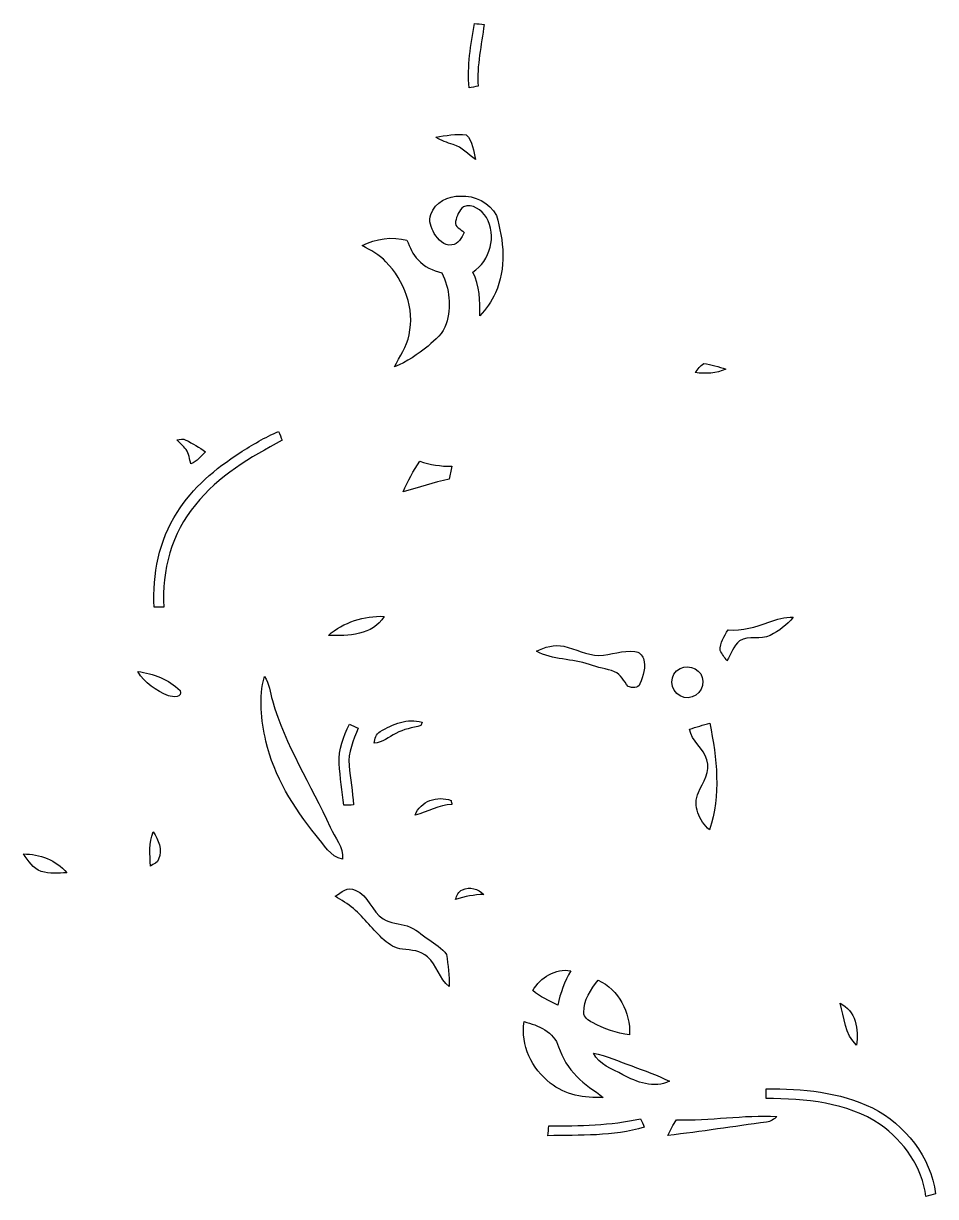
# Model space of a CAD drawing. Header units: centimetres. Extents: x -9.7 to 9.7, y -13 to 13.1.
# Drawn here: x -7.75 to 8.28, y -9.62 to 11 of the extents above; entities that cross this region are included whole.
import ezdxf

# ---------------------------------------------------------------- set-up
doc = ezdxf.new("R2010")
doc.units = ezdxf.units.CM
doc.header["$MEASUREMENT"] = 0
doc.layers.add('Camada 1', color=7, linetype='Continuous')

msp = doc.modelspace()

# ---------------------------------------------------------------- linework, layer by layer
at = {"layer": 'Camada 1', "color": 156}
for points, knots in [([(0.1785, 10.99714), (0.1785, 10.99714), (0.1785, 10.99714), (0.1785, 10.99714), (0.1785, 10.99714), (0.10583, 10.62425), (0.05396, 10.24536), (0.08113, 9.86472), (0.08113, 9.86472), (0.13441, 9.87459), (0.18803, 9.88447), (0.24165, 9.89435), (0.24165, 9.89435), (0.21307, 10.25983), (0.30373, 10.61861), (0.34607, 10.97915), (0.34607, 10.97915), (0.28999, 10.98549), (0.23424, 10.9915), (0.1785, 10.99714)], [0, 0, 0, 0, 0.16666667, 0.16666667, 0.16666667, 0.16666667, 0.33333333, 0.33333333, 0.33333333, 0.33333333, 0.5, 0.5, 0.5, 0.5, 0.66666667, 0.66666667, 0.66666667, 0.66666667, 1, 1, 1, 1]), ([(-0.50305, 8.99724), (-0.50305, 8.99724), (-0.50305, 8.99724), (-0.50305, 8.99724), (-0.50305, 8.99724), (-0.40781, 8.94009), (-0.30339, 8.90198), (-0.19719, 8.86988), (-0.19719, 8.86988), (-0.04127, 8.82261), (0.06667, 8.69349), (0.19719, 8.6039), (0.19719, 8.6039), (0.15909, 8.75242), (0.15168, 8.93127), (0.03281, 9.04205), (0.03281, 9.04205), (-0.14639, 9.05686), (-0.32737, 9.03181), (-0.50305, 8.99724)], [0, 0, 0, 0, 0.16666667, 0.16666667, 0.16666667, 0.16666667, 0.33333333, 0.33333333, 0.33333333, 0.33333333, 0.5, 0.5, 0.5, 0.5, 0.66666667, 0.66666667, 0.66666667, 0.66666667, 1, 1, 1, 1]), ([(-0.58914, 7.64187), (-0.58914, 7.64187), (-0.58914, 7.64187), (-0.58914, 7.64187), (-0.58914, 7.64187), (-0.63887, 7.52897), (-0.58349, 7.40516), (-0.52916, 7.30462), (-0.52916, 7.30462), (-0.46143, 7.20231), (-0.35913, 7.0806), (-0.22153, 7.10388), (-0.22153, 7.10388), (-0.10617, 7.11763), (-0.04833, 7.23018), (-0.00494, 7.32437), (-0.00494, 7.32437), (-0.05785, 7.38292), (-0.18026, 7.41608), (-0.15451, 7.51382), (-0.15451, 7.51382), (-0.13652, 7.61152), (-0.09172, 7.70924), (-0.01517, 7.77521), (-0.01517, 7.77521), (0.14357, 7.83766), (0.30444, 7.71455), (0.3877, 7.58684), (0.3877, 7.58684), (0.57431, 7.26968), (0.4512, 6.82518), (0.14851, 6.62515), (0.14851, 6.62515), (0.27199, 6.38774), (0.27657, 6.11857), (0.26916, 5.85752), (0.26916, 5.85752), (0.38522, 5.97358), (0.47837, 6.11187), (0.54468, 6.2618), (0.54468, 6.2618), (0.74224, 6.6883), (0.69179, 7.18431), (0.56198, 7.62282), (0.56198, 7.62282), (0.44484, 7.84613), (0.17921, 7.98018), (-0.0709, 7.96395), (-0.0709, 7.96395), (-0.28504, 7.96995), (-0.52034, 7.85636), (-0.58914, 7.64187)], [0, 0, 0, 0, 0.07142857, 0.07142857, 0.07142857, 0.07142857, 0.14285714, 0.14285714, 0.14285714, 0.14285714, 0.21428571, 0.21428571, 0.21428571, 0.21428571, 0.28571429, 0.28571429, 0.28571429, 0.28571429, 0.35714286, 0.35714286, 0.35714286, 0.35714286, 0.42857143, 0.42857143, 0.42857143, 0.42857143, 0.5, 0.5, 0.5, 0.5, 0.57142857, 0.57142857, 0.57142857, 0.57142857, 0.64285714, 0.64285714, 0.64285714, 0.64285714, 0.71428571, 0.71428571, 0.71428571, 0.71428571, 0.78571429, 0.78571429, 0.78571429, 0.78571429, 0.85714286, 0.85714286, 0.85714286, 0.85714286, 1, 1, 1, 1]), ([(-1.79422, 7.09224), (-1.79422, 7.09224), (-1.79422, 7.09224), (-1.79422, 7.09224), (-1.79422, 7.09224), (-1.64818, 7.00863), (-1.4926, 6.93349), (-1.37795, 6.80685), (-1.37795, 6.80685), (-1.0555, 6.47559), (-0.86606, 5.98311), (-0.97189, 5.52343), (-0.97189, 5.52343), (-1.01035, 5.316), (-1.13805, 5.14456), (-1.22907, 4.95935), (-1.22907, 4.95935), (-1.01106, 5.04506), (-0.8195, 5.18407), (-0.63605, 5.32729), (-0.63605, 5.32729), (-0.50977, 5.43665), (-0.36971, 5.55025), (-0.31891, 5.71641), (-0.31891, 5.71641), (-0.21943, 6.01132), (-0.26353, 6.33764), (-0.39582, 6.61492), (-0.39582, 6.61492), (-0.55068, 6.6548), (-0.7052, 6.72007), (-0.81421, 6.84106), (-0.81421, 6.84106), (-0.90945, 6.93666), (-0.95425, 7.06542), (-1.00858, 7.18538), (-1.00858, 7.18538), (-1.26717, 7.25594), (-1.55787, 7.21995), (-1.79422, 7.09224)], [0, 0, 0, 0, 0.09090909, 0.09090909, 0.09090909, 0.09090909, 0.18181818, 0.18181818, 0.18181818, 0.18181818, 0.27272727, 0.27272727, 0.27272727, 0.27272727, 0.36363636, 0.36363636, 0.36363636, 0.36363636, 0.45454545, 0.45454545, 0.45454545, 0.45454545, 0.54545455, 0.54545455, 0.54545455, 0.54545455, 0.63636364, 0.63636364, 0.63636364, 0.63636364, 0.72727273, 0.72727273, 0.72727273, 0.72727273, 0.81818182, 0.81818182, 0.81818182, 0.81818182, 1, 1, 1, 1]), ([(4.05659, 4.85916), (4.05659, 4.85916), (4.05659, 4.85916), (4.05659, 4.85916), (4.05659, 4.85916), (4.23757, 4.83658), (4.42595, 4.84433), (4.59458, 4.92018), (4.59458, 4.92018), (4.46792, 4.96464), (4.3374, 5.00167), (4.20404, 5.01826), (4.20404, 5.01826), (4.13807, 4.98369), (4.10104, 4.91559), (4.05659, 4.85916)], [0, 0, 0, 0, 0.2, 0.2, 0.2, 0.2, 0.4, 0.4, 0.4, 0.4, 0.6, 0.6, 0.6, 0.6, 1, 1, 1, 1]), ([(-3.94404, 3.44981), (-3.94404, 3.44981), (-3.94404, 3.44981), (-3.94404, 3.44981), (-3.94404, 3.44981), (-4.37303, 3.17358), (-4.77555, 2.83703), (-5.04613, 2.39888), (-5.04613, 2.39888), (-5.36857, 1.91028), (-5.47933, 1.31163), (-5.45112, 0.73377), (-5.45112, 0.73377), (-5.39362, 0.73413), (-5.3361, 0.73447), (-5.27861, 0.73483), (-5.27861, 0.73483), (-5.31671, 1.37617), (-5.14526, 2.04187), (-4.72581, 2.53824), (-4.72581, 2.53824), (-4.32187, 3.03812), (-3.76096, 3.37397), (-3.1997, 3.66959), (-3.1997, 3.66959), (-3.22121, 3.7218), (-3.24309, 3.77367), (-3.2646, 3.82551), (-3.2646, 3.82551), (-3.50343, 3.72426), (-3.72604, 3.5888), (-3.94404, 3.44981)], [0, 0, 0, 0, 0.11111111, 0.11111111, 0.11111111, 0.11111111, 0.22222222, 0.22222222, 0.22222222, 0.22222222, 0.33333333, 0.33333333, 0.33333333, 0.33333333, 0.44444444, 0.44444444, 0.44444444, 0.44444444, 0.55555556, 0.55555556, 0.55555556, 0.55555556, 0.66666667, 0.66666667, 0.66666667, 0.66666667, 0.77777778, 0.77777778, 0.77777778, 0.77777778, 1, 1, 1, 1]), ([(-5.04966, 3.67736), (-5.04966, 3.67736), (-5.04966, 3.67736), (-5.04966, 3.67736), (-5.04966, 3.67736), (-4.99709, 3.6202), (-4.93783, 3.56904), (-4.88984, 3.50767), (-4.88984, 3.50767), (-4.83693, 3.43358), (-4.82988, 3.3394), (-4.80272, 3.25472), (-4.80272, 3.25472), (-4.70076, 3.30376), (-4.62173, 3.3849), (-4.54766, 3.46816), (-4.54766, 3.46816), (-4.65701, 3.54612), (-4.77378, 3.61421), (-4.89338, 3.67488), (-4.89338, 3.67488), (-4.94171, 3.70557), (-4.99816, 3.68265), (-5.04966, 3.67736)], [0, 0, 0, 0, 0.14285714, 0.14285714, 0.14285714, 0.14285714, 0.28571429, 0.28571429, 0.28571429, 0.28571429, 0.42857143, 0.42857143, 0.42857143, 0.42857143, 0.57142857, 0.57142857, 0.57142857, 0.57142857, 0.71428571, 0.71428571, 0.71428571, 0.71428571, 1, 1, 1, 1]), ([(-1.07421, 2.76401), (-1.07421, 2.76401), (-1.07421, 2.76401), (-1.07421, 2.76401), (-1.07421, 2.76401), (-0.80573, 2.8402), (-0.53974, 2.92734), (-0.26704, 2.98767), (-0.26704, 2.98767), (-0.25118, 3.0628), (-0.23529, 3.1376), (-0.22224, 3.21274), (-0.22224, 3.21274), (-0.4138, 3.21062), (-0.60359, 3.24061), (-0.78422, 3.30412), (-0.78422, 3.30412), (-0.89217, 3.13055), (-0.99905, 2.95485), (-1.07421, 2.76401)], [0, 0, 0, 0, 0.16666667, 0.16666667, 0.16666667, 0.16666667, 0.33333333, 0.33333333, 0.33333333, 0.33333333, 0.5, 0.5, 0.5, 0.5, 0.66666667, 0.66666667, 0.66666667, 0.66666667, 1, 1, 1, 1]), ([(-2.38936, 0.24129), (-2.38936, 0.24129), (-2.38936, 0.24129), (-2.38936, 0.24129), (-2.38936, 0.24129), (-2.04576, 0.22859), (-1.60796, 0.23953), (-1.41076, 0.57467), (-1.41076, 0.57467), (-1.76035, 0.58702), (-2.12478, 0.47342), (-2.38936, 0.24129)], [0, 0, 0, 0, 0.25, 0.25, 0.25, 0.25, 0.5, 0.5, 0.5, 0.5, 1, 1, 1, 1]), ([(5.35023, 0.47308), (5.35023, 0.47308), (5.35023, 0.47308), (5.35023, 0.47308), (5.35023, 0.47308), (5.12056, 0.38559), (4.8789, 0.32032), (4.63091, 0.33796), (4.63091, 0.33796), (4.56706, 0.22647), (4.48522, 0.10829), (4.49545, -0.02611), (4.49545, -0.02611), (4.52542, -0.09136), (4.57129, -0.14746), (4.61327, -0.20567), (4.61327, -0.20567), (4.68383, -0.08819), (4.72897, 0.04974), (4.83234, 0.14393), (4.83234, 0.14393), (4.99463, 0.24659), (5.20347, 0.15416), (5.37245, 0.24058), (5.37245, 0.24058), (5.52555, 0.31855), (5.66666, 0.42474), (5.77532, 0.55845), (5.77532, 0.55845), (5.62785, 0.56797), (5.48604, 0.52492), (5.35023, 0.47308)], [0, 0, 0, 0, 0.11111111, 0.11111111, 0.11111111, 0.11111111, 0.22222222, 0.22222222, 0.22222222, 0.22222222, 0.33333333, 0.33333333, 0.33333333, 0.33333333, 0.44444444, 0.44444444, 0.44444444, 0.44444444, 0.55555556, 0.55555556, 0.55555556, 0.55555556, 0.66666667, 0.66666667, 0.66666667, 0.66666667, 0.77777778, 0.77777778, 0.77777778, 0.77777778, 1, 1, 1, 1]), ([(1.26434, -0.03951), (1.26434, -0.03951), (1.26434, -0.03951), (1.26434, -0.03951), (1.26434, -0.03951), (1.55187, -0.19473), (1.89512, -0.16615), (2.19886, -0.27305), (2.19886, -0.27305), (2.34173, -0.32597), (2.49519, -0.3443), (2.63771, -0.39828), (2.63771, -0.39828), (2.75412, -0.44309), (2.79893, -0.56832), (2.87655, -0.65546), (2.87655, -0.65546), (2.94216, -0.68545), (3.05717, -0.69497), (3.08468, -0.611), (3.08468, -0.611), (3.14359, -0.47271), (3.19122, -0.31537), (3.14888, -0.16615), (3.14888, -0.16615), (3.1175, -0.10829), (3.07021, -0.04304), (2.99685, -0.0455), (2.99685, -0.0455), (2.78129, -0.01622), (2.57562, -0.10195), (2.3629, -0.1136), (2.3629, -0.1136), (2.14841, -0.10478), (1.95509, -0.00034), (1.74907, 0.04833), (1.74907, 0.04833), (1.58291, 0.08536), (1.41181, 0.03774), (1.26434, -0.03951)], [0, 0, 0, 0, 0.09090909, 0.09090909, 0.09090909, 0.09090909, 0.18181818, 0.18181818, 0.18181818, 0.18181818, 0.27272727, 0.27272727, 0.27272727, 0.27272727, 0.36363636, 0.36363636, 0.36363636, 0.36363636, 0.45454545, 0.45454545, 0.45454545, 0.45454545, 0.54545455, 0.54545455, 0.54545455, 0.54545455, 0.63636364, 0.63636364, 0.63636364, 0.63636364, 0.72727273, 0.72727273, 0.72727273, 0.72727273, 0.81818182, 0.81818182, 0.81818182, 0.81818182, 1, 1, 1, 1]), ([(-5.73546, -0.39546), (-5.73546, -0.39546), (-5.73546, -0.39546), (-5.73546, -0.39546), (-5.73546, -0.39546), (-5.61798, -0.59796), (-5.41197, -0.73306), (-5.2003, -0.82091), (-5.2003, -0.82091), (-5.12022, -0.84737), (-4.93818, -0.8576), (-4.99497, -0.72672), (-4.99497, -0.72672), (-5.19112, -0.5334), (-5.46629, -0.43249), (-5.73546, -0.39546)], [0, 0, 0, 0, 0.2, 0.2, 0.2, 0.2, 0.4, 0.4, 0.4, 0.4, 0.6, 0.6, 0.6, 0.6, 1, 1, 1, 1]), ([(3.79095, -0.34042), (3.79095, -0.34042), (3.79095, -0.34042), (3.79095, -0.34042), (3.79095, -0.34042), (3.59445, -0.42298), (3.60186, -0.73907), (3.79306, -0.82444), (3.79306, -0.82444), (3.96628, -0.92428), (4.21357, -0.76694), (4.18641, -0.5662), (4.18641, -0.5662), (4.19488, -0.37358), (3.95286, -0.25118), (3.79095, -0.34042)], [0, 0, 0, 0, 0.2, 0.2, 0.2, 0.2, 0.4, 0.4, 0.4, 0.4, 0.6, 0.6, 0.6, 0.6, 1, 1, 1, 1]), ([(-3.51401, -0.48331), (-3.51401, -0.48331), (-3.51401, -0.48331), (-3.51401, -0.48331), (-3.51401, -0.48331), (-3.61492, -0.85407), (-3.57116, -1.24741), (-3.48684, -1.61712), (-3.48684, -1.61712), (-3.34362, -2.23626), (-3.00177, -2.78765), (-2.60526, -3.27625), (-2.60526, -3.27625), (-2.46979, -3.43288), (-2.35902, -3.65054), (-2.13854, -3.69464), (-2.13854, -3.69464), (-2.11771, -3.4798), (-2.27824, -3.3147), (-2.35832, -3.12985), (-2.35832, -3.12985), (-2.69027, -2.38512), (-3.15241, -1.69545), (-3.37114, -0.90311), (-3.37114, -0.90311), (-3.417, -0.7627), (-3.4237, -0.60537), (-3.51401, -0.48331)], [0, 0, 0, 0, 0.125, 0.125, 0.125, 0.125, 0.25, 0.25, 0.25, 0.25, 0.375, 0.375, 0.375, 0.375, 0.5, 0.5, 0.5, 0.5, 0.625, 0.625, 0.625, 0.625, 0.75, 0.75, 0.75, 0.75, 1, 1, 1, 1]), ([(-1.47742, -1.45133), (-1.47742, -1.45133), (-1.47742, -1.45133), (-1.47742, -1.45133), (-1.47742, -1.45133), (-1.55256, -1.49119), (-1.57656, -1.57444), (-1.58433, -1.65347), (-1.58433, -1.65347), (-1.44039, -1.64287), (-1.32856, -1.54586), (-1.20473, -1.48307), (-1.20473, -1.48307), (-1.06785, -1.40864), (-0.91227, -1.38289), (-0.7627, -1.34479), (-0.7627, -1.34479), (-0.75812, -1.33032), (-0.7486, -1.30104), (-0.744, -1.28658), (-0.744, -1.28658), (-0.99976, -1.2058), (-1.26012, -1.32291), (-1.47742, -1.45133)], [0, 0, 0, 0, 0.14285714, 0.14285714, 0.14285714, 0.14285714, 0.28571429, 0.28571429, 0.28571429, 0.28571429, 0.42857143, 0.42857143, 0.42857143, 0.42857143, 0.57142857, 0.57142857, 0.57142857, 0.57142857, 0.71428571, 0.71428571, 0.71428571, 0.71428571, 1, 1, 1, 1]), ([(-2.19957, -2.01153), (-2.19957, -2.01153), (-2.19957, -2.01153), (-2.19957, -2.01153), (-2.19957, -2.01153), (-2.18227, -2.25743), (-2.14595, -2.50155), (-2.11949, -2.74672), (-2.11949, -2.74672), (-2.06233, -2.74425), (-2.00483, -2.74179), (-1.94734, -2.73931), (-1.94734, -2.73931), (-1.96673, -2.50754), (-2.00166, -2.27787), (-2.0253, -2.04681), (-2.0253, -2.04681), (-2.05034, -1.81539), (-1.94274, -1.6016), (-1.86831, -1.38959), (-1.86831, -1.38959), (-1.9184, -1.36525), (-1.96849, -1.34126), (-2.0186, -1.31762), (-2.0186, -1.31762), (-2.12195, -1.53387), (-2.21262, -1.76742), (-2.19957, -2.01153)], [0, 0, 0, 0, 0.125, 0.125, 0.125, 0.125, 0.25, 0.25, 0.25, 0.25, 0.375, 0.375, 0.375, 0.375, 0.5, 0.5, 0.5, 0.5, 0.625, 0.625, 0.625, 0.625, 0.75, 0.75, 0.75, 0.75, 1, 1, 1, 1]), ([(3.95569, -1.4097), (3.95569, -1.4097), (3.95569, -1.4097), (3.95569, -1.4097), (3.95569, -1.4097), (3.98885, -1.62382), (4.20828, -1.73955), (4.25662, -1.94804), (4.25662, -1.94804), (4.32927, -2.15194), (4.19099, -2.34314), (4.10986, -2.52095), (4.10986, -2.52095), (4.00543, -2.75201), (4.12396, -3.02048), (4.3053, -3.17675), (4.3053, -3.17675), (4.51202, -2.57315), (4.43194, -1.91593), (4.31305, -1.30245), (4.31305, -1.30245), (4.19276, -1.33456), (4.07387, -1.37159), (3.95569, -1.4097)], [0, 0, 0, 0, 0.14285714, 0.14285714, 0.14285714, 0.14285714, 0.28571429, 0.28571429, 0.28571429, 0.28571429, 0.42857143, 0.42857143, 0.42857143, 0.42857143, 0.57142857, 0.57142857, 0.57142857, 0.57142857, 0.71428571, 0.71428571, 0.71428571, 0.71428571, 1, 1, 1, 1]), ([(-0.8643, -2.91994), (-0.8643, -2.91994), (-0.8643, -2.91994), (-0.8643, -2.91994), (-0.8643, -2.91994), (-0.64769, -2.86066), (-0.44908, -2.73861), (-0.21907, -2.73049), (-0.21907, -2.73049), (-0.22294, -2.71356), (-0.23035, -2.67935), (-0.23424, -2.66242), (-0.23424, -2.66242), (-0.46884, -2.56998), (-0.77645, -2.67088), (-0.8643, -2.91994)], [0, 0, 0, 0, 0.2, 0.2, 0.2, 0.2, 0.4, 0.4, 0.4, 0.4, 0.6, 0.6, 0.6, 0.6, 1, 1, 1, 1]), ([(-5.46876, -3.21451), (-5.46876, -3.21451), (-5.46876, -3.21451), (-5.46876, -3.21451), (-5.46876, -3.21451), (-5.53966, -3.40642), (-5.52874, -3.6135), (-5.5118, -3.81387), (-5.5118, -3.81387), (-5.46311, -3.77754), (-5.38621, -3.76202), (-5.37209, -3.69359), (-5.37209, -3.69359), (-5.30294, -3.52918), (-5.37104, -3.35068), (-5.46876, -3.21451)], [0, 0, 0, 0, 0.2, 0.2, 0.2, 0.2, 0.4, 0.4, 0.4, 0.4, 0.6, 0.6, 0.6, 0.6, 1, 1, 1, 1]), ([(-7.74559, -3.60186), (-7.74559, -3.60186), (-7.74559, -3.60186), (-7.74559, -3.60186), (-7.74559, -3.60186), (-7.66304, -3.72145), (-7.5766, -3.8555), (-7.43374, -3.90842), (-7.43374, -3.90842), (-7.28909, -3.95286), (-7.13351, -3.94511), (-6.98465, -3.931), (-6.98465, -3.931), (-7.17125, -3.70628), (-7.45842, -3.60079), (-7.74559, -3.60186)], [0, 0, 0, 0, 0.2, 0.2, 0.2, 0.2, 0.4, 0.4, 0.4, 0.4, 0.6, 0.6, 0.6, 0.6, 1, 1, 1, 1]), ([(-2.2673, -4.34622), (-2.2673, -4.34622), (-2.2673, -4.34622), (-2.2673, -4.34622), (-2.2673, -4.34622), (-2.159, -4.41325), (-2.04716, -4.47674), (-1.9505, -4.56106), (-1.9505, -4.56106), (-1.7526, -4.72722), (-1.60408, -4.94242), (-1.41181, -5.11457), (-1.41181, -5.11457), (-1.31974, -5.19499), (-1.21002, -5.26486), (-1.08549, -5.27755), (-1.08549, -5.27755), (-0.9352, -5.2959), (-0.76376, -5.29307), (-0.65051, -5.4116), (-0.65051, -5.4116), (-0.47378, -5.54813), (-0.44908, -5.80143), (-0.26599, -5.92983), (-0.26599, -5.92983), (-0.26141, -5.7425), (-0.28716, -5.55483), (-0.31467, -5.37033), (-0.31467, -5.37033), (-0.39193, -5.25463), (-0.51681, -5.18653), (-0.62723, -5.10716), (-0.62723, -5.10716), (-0.75035, -5.02284), (-0.86147, -4.91455), (-1.00541, -4.8655), (-1.00541, -4.8655), (-1.1444, -4.82318), (-1.29998, -4.82494), (-1.42451, -4.74203), (-1.42451, -4.74203), (-1.6323, -4.61644), (-1.67852, -4.32788), (-1.91805, -4.24003), (-1.91805, -4.24003), (-2.04681, -4.16418), (-2.16641, -4.27848), (-2.2673, -4.34622)], [0, 0, 0, 0, 0.07692308, 0.07692308, 0.07692308, 0.07692308, 0.15384615, 0.15384615, 0.15384615, 0.15384615, 0.23076923, 0.23076923, 0.23076923, 0.23076923, 0.30769231, 0.30769231, 0.30769231, 0.30769231, 0.38461538, 0.38461538, 0.38461538, 0.38461538, 0.46153846, 0.46153846, 0.46153846, 0.46153846, 0.53846154, 0.53846154, 0.53846154, 0.53846154, 0.61538462, 0.61538462, 0.61538462, 0.61538462, 0.69230769, 0.69230769, 0.69230769, 0.69230769, 0.76923077, 0.76923077, 0.76923077, 0.76923077, 0.84615385, 0.84615385, 0.84615385, 0.84615385, 1, 1, 1, 1]), ([(-0.03527, -4.23228), (-0.03527, -4.23228), (-0.03527, -4.23228), (-0.03527, -4.23228), (-0.03527, -4.23228), (-0.10971, -4.2545), (-0.12876, -4.33634), (-0.15592, -4.39949), (-0.15592, -4.39949), (0.00669, -4.35256), (0.17251, -4.31694), (0.3422, -4.31165), (0.3422, -4.31165), (0.24306, -4.21886), (0.09243, -4.16489), (-0.03527, -4.23228)], [0, 0, 0, 0, 0.2, 0.2, 0.2, 0.2, 0.4, 0.4, 0.4, 0.4, 0.6, 0.6, 0.6, 0.6, 1, 1, 1, 1]), ([(1.2012, -6.00039), (1.2012, -6.00039), (1.2012, -6.00039), (1.2012, -6.00039), (1.2012, -6.00039), (1.32503, -6.11786), (1.49014, -6.17855), (1.63865, -6.25827), (1.63865, -6.25827), (1.68416, -6.04555), (1.76247, -5.84305), (1.87006, -5.65431), (1.87006, -5.65431), (1.59807, -5.61092), (1.33809, -5.77249), (1.2012, -6.00039)], [0, 0, 0, 0, 0.2, 0.2, 0.2, 0.2, 0.4, 0.4, 0.4, 0.4, 0.6, 0.6, 0.6, 0.6, 1, 1, 1, 1]), ([(2.3502, -5.81907), (2.3502, -5.81907), (2.3502, -5.81907), (2.3502, -5.81907), (2.3502, -5.81907), (2.22355, -5.98204), (2.09161, -6.17044), (2.09761, -6.38598), (2.09761, -6.38598), (2.09373, -6.47664), (2.18263, -6.52463), (2.2493, -6.5659), (2.2493, -6.5659), (2.4518, -6.67526), (2.67263, -6.75604), (2.90264, -6.77898), (2.90264, -6.77898), (2.91747, -6.39304), (2.70968, -5.9824), (2.3502, -5.81907)], [0, 0, 0, 0, 0.16666667, 0.16666667, 0.16666667, 0.16666667, 0.33333333, 0.33333333, 0.33333333, 0.33333333, 0.5, 0.5, 0.5, 0.5, 0.66666667, 0.66666667, 0.66666667, 0.66666667, 1, 1, 1, 1]), ([(6.5987, -6.22652), (6.5987, -6.22652), (6.5987, -6.22652), (6.5987, -6.22652), (6.5987, -6.22652), (6.67597, -6.477), (6.68301, -6.77438), (6.88974, -6.96207), (6.88974, -6.96207), (6.93173, -6.695), (6.87317, -6.34858), (6.5987, -6.22652)], [0, 0, 0, 0, 0.25, 0.25, 0.25, 0.25, 0.5, 0.5, 0.5, 0.5, 1, 1, 1, 1]), ([(1.05021, -6.54897), (1.05021, -6.54897), (1.05021, -6.54897), (1.05021, -6.54897), (1.05021, -6.54897), (0.98212, -6.96066), (1.18709, -7.37729), (1.50847, -7.62847), (1.50847, -7.62847), (1.76635, -7.8366), (2.11384, -7.90117), (2.43733, -7.88), (2.43733, -7.88), (2.28423, -7.75687), (2.10784, -7.66127), (1.9745, -7.51451), (1.9745, -7.51451), (1.82915, -7.3674), (1.71944, -7.1875), (1.65347, -6.99169), (1.65347, -6.99169), (1.57902, -6.72641), (1.29117, -6.61387), (1.05021, -6.54897)], [0, 0, 0, 0, 0.14285714, 0.14285714, 0.14285714, 0.14285714, 0.28571429, 0.28571429, 0.28571429, 0.28571429, 0.42857143, 0.42857143, 0.42857143, 0.42857143, 0.57142857, 0.57142857, 0.57142857, 0.57142857, 0.71428571, 0.71428571, 0.71428571, 0.71428571, 1, 1, 1, 1]), ([(2.26554, -7.10423), (2.26554, -7.10423), (2.26554, -7.10423), (2.26554, -7.10423), (2.26554, -7.10423), (2.36819, -7.30708), (2.59749, -7.37834), (2.78236, -7.48347), (2.78236, -7.48347), (3.02682, -7.61364), (3.33516, -7.72583), (3.60221, -7.59848), (3.60221, -7.59848), (3.3916, -7.48558), (3.16264, -7.41362), (2.94004, -7.32895), (2.94004, -7.32895), (2.71638, -7.25099), (2.50084, -7.14375), (2.26554, -7.10423)], [0, 0, 0, 0, 0.16666667, 0.16666667, 0.16666667, 0.16666667, 0.33333333, 0.33333333, 0.33333333, 0.33333333, 0.5, 0.5, 0.5, 0.5, 0.66666667, 0.66666667, 0.66666667, 0.66666667, 1, 1, 1, 1]), ([(5.30224, -7.73041), (5.30224, -7.73041), (5.30224, -7.73041), (5.30224, -7.73041), (5.30224, -7.73041), (5.30189, -7.78581), (5.30189, -7.84189), (5.30189, -7.89798), (5.30189, -7.89798), (5.9884, -7.90751), (6.71934, -7.96361), (7.30637, -8.35766), (7.30637, -8.35766), (7.72195, -8.65152), (8.0465, -9.11048), (8.10648, -9.62377), (8.10648, -9.62377), (8.16292, -9.6072), (8.21972, -9.59167), (8.27651, -9.57509), (8.27651, -9.57509), (8.1936, -8.9281), (7.74452, -8.3573), (7.16774, -8.06732), (7.16774, -8.06732), (6.59236, -7.7798), (5.93548, -7.72865), (5.30224, -7.73041)], [0, 0, 0, 0, 0.125, 0.125, 0.125, 0.125, 0.25, 0.25, 0.25, 0.25, 0.375, 0.375, 0.375, 0.375, 0.5, 0.5, 0.5, 0.5, 0.625, 0.625, 0.625, 0.625, 0.75, 0.75, 0.75, 0.75, 1, 1, 1, 1]), ([(3.72356, -8.27687), (3.72356, -8.27687), (3.72356, -8.27687), (3.72356, -8.27687), (3.72356, -8.27687), (3.66713, -8.36365), (3.61772, -8.45467), (3.57645, -8.54991), (3.57645, -8.54991), (4.15607, -8.48501), (4.7318, -8.39011), (5.31001, -8.31568), (5.31001, -8.31568), (5.3848, -8.31427), (5.43806, -8.26028), (5.49098, -8.21443), (5.49098, -8.21443), (4.90114, -8.1862), (4.31375, -8.29168), (3.72356, -8.27687)], [0, 0, 0, 0, 0.16666667, 0.16666667, 0.16666667, 0.16666667, 0.33333333, 0.33333333, 0.33333333, 0.33333333, 0.5, 0.5, 0.5, 0.5, 0.66666667, 0.66666667, 0.66666667, 0.66666667, 1, 1, 1, 1]), ([(1.48554, -8.38341), (1.48554, -8.38341), (1.48554, -8.38341), (1.48554, -8.38341), (1.48554, -8.38341), (1.47813, -8.4402), (1.4725, -8.497), (1.46719, -8.55451), (1.46719, -8.55451), (2.0327, -8.54392), (2.61231, -8.56721), (3.16018, -8.40563), (3.16018, -8.40563), (3.13901, -8.35518), (3.11784, -8.30474), (3.09667, -8.255), (3.09667, -8.255), (2.56786, -8.37459), (2.02459, -8.38164), (1.48554, -8.38341)], [0, 0, 0, 0, 0.16666667, 0.16666667, 0.16666667, 0.16666667, 0.33333333, 0.33333333, 0.33333333, 0.33333333, 0.5, 0.5, 0.5, 0.5, 0.66666667, 0.66666667, 0.66666667, 0.66666667, 1, 1, 1, 1])]:
    msp.add_open_spline(points, degree=3, knots=knots, dxfattribs=at)

doc.saveas('drawing.dxf')
